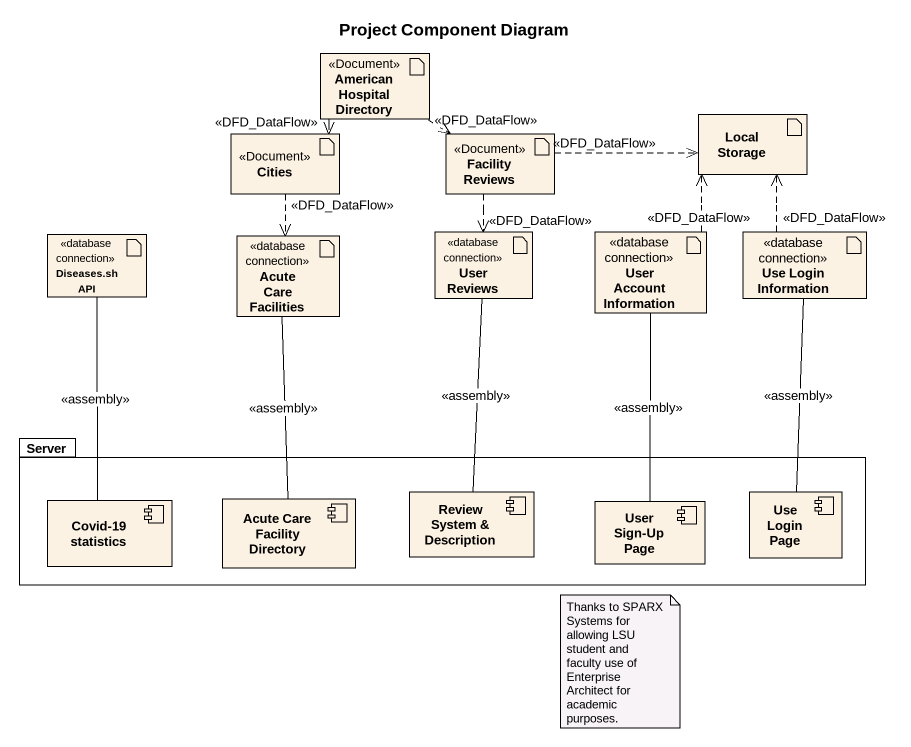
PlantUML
@startuml
title Project Component Diagram
artifact "American Hospital Directory" as American_Hospital_Directory <<Document>>
artifact "Local Storage" as Local_Storage
artifact Cities <<Document>>
artifact "Facility Reviews" as Facility_Reviews <<Document>>
artifact "Diseases.sh API" as Diseases_sh_API <<database connection>>
artifact "Acute Care Facilities" as Acute_Care_Facilities <<database connection>>
artifact "User Reviews" as User_Reviews <<database connection>>
artifact "User Account Information" as User_Account_Information <<database connection>>
artifact "Use Login Information" as Use_Login_Information <<database connection>>
package Server {
  component "Covid-19 statistics" as Covid_19_statistics
  component "Acute Care Facility Directory" as Acute_Care_Facility
  component "Review System & Description" as Review_System_Description
  component "User Sign-Up Page" as User_Sign_Up_Page
  component "Use Login Page" as Use_Login_Page
}
American_Hospital_Directory ..> Cities : <<DFD_DataFlow>>
American_Hospital_Directory ..> Facility_Reviews : <<DFD_DataFlow>>
Cities ..> Acute_Care_Facilities : <<DFD_DataFlow>>
Facility_Reviews .right.> Local_Storage : <<DFD_DataFlow>>
Facility_Reviews ..> User_Reviews : <<DFD_DataFlow>>
User_Account_Information .up.> Local_Storage : <<DFD_DataFlow>>
Use_Login_Information .up.> Local_Storage : <<DFD_DataFlow>>
Covid_19_statistics -up- Diseases_sh_API : <<assembly>>
Acute_Care_Facility -up- Acute_Care_Facilities : <<assembly>>
Review_System_Description -up- User_Reviews : <<assembly>>
User_Sign_Up_Page -up- User_Account_Information : <<assembly>>
Use_Login_Page -up- Use_Login_Information : <<assembly>>
note as N1
  Thanks to SPARX Systems for allowing LSU student and faculty use of Enterprise Architect for academic purposes.
end note
@enduml
